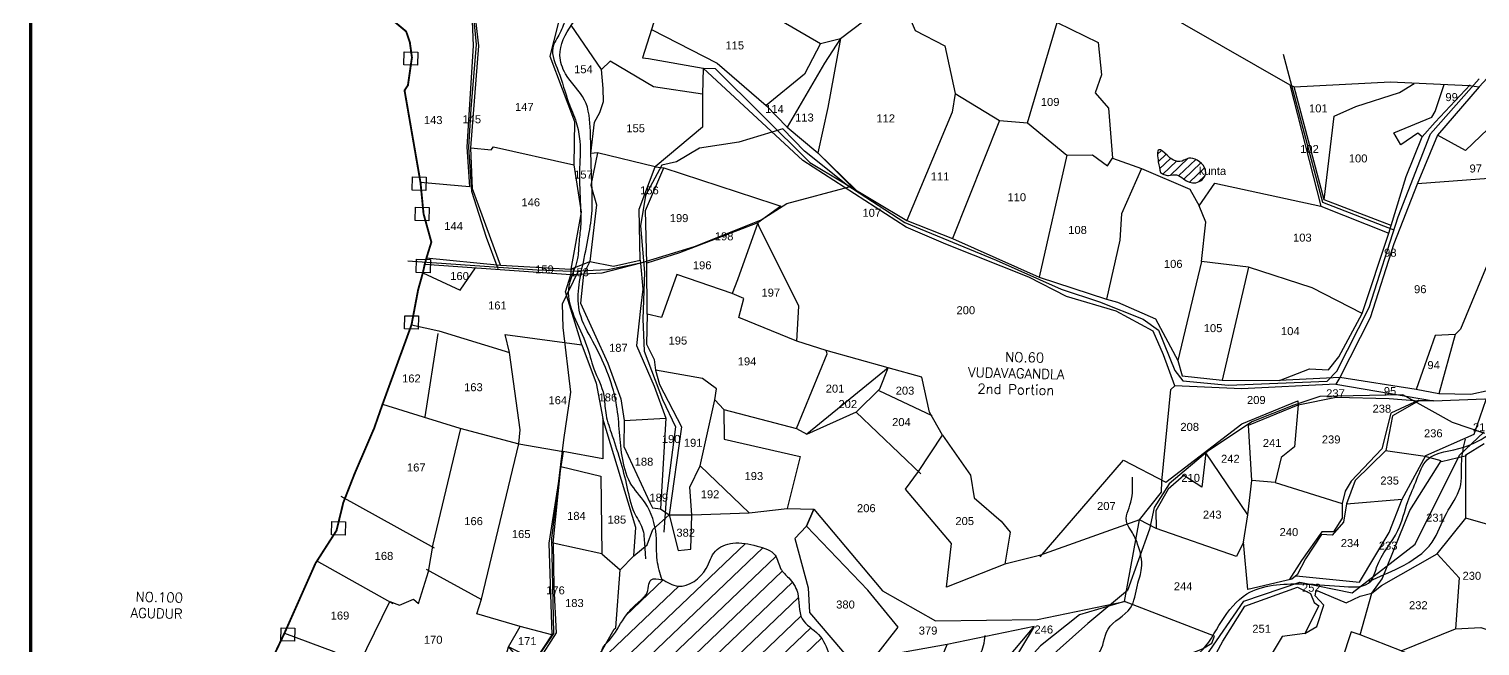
# Model space of a CAD drawing. Header units: inches. Extents: x 210057 to 233268, y 1605847 to 1613374.
# Drawn here: x 210057 to 213140, y 1609143 to 1610455 of the extents above; entities that cross this region are included whole.
import ezdxf
from ezdxf.enums import TextEntityAlignment as Align

# ---------------------------------------------------------------- set-up
doc = ezdxf.new("R2010")
doc.units = ezdxf.units.IN
doc.header["$LTSCALE"] = 15
doc.header["$MEASUREMENT"] = 0
for name, color, linetype in [('PLOT', 7, 'Continuous'), ('PLOT NO', 7, 'Continuous'), ('ROAD', 1, 'Continuous'), ('STREAM', 4, 'Continuous'), ('TEXT', 1, 'Continuous'), ('VILLAGE BOUNADRY', 5, 'Continuous'), ('VILLAGE BOUNDRY', 5, 'Continuous'), ('VILLAGE BOUNDRY STONES', 1, 'Continuous')]:
    doc.layers.add(name, color=color, linetype=linetype)
doc.styles.add('section', font='romant.shx', dxfattribs={"height": 2})
doc.styles.get("Standard").update_dxf_attribs({"font": 'arial.ttf'})

msp = doc.modelspace()

# ---------------------------------------------------------------- hatches: boundary and pattern name
at = {"layer": 'STREAM'}
h = msp.add_hatch(dxfattribs=at)
h.set_pattern_fill('ANSI31', color=256, scale=102.984907, angle=-1.3115)
h.set_pattern_definition([(43.68846, (194678.905, 1609373.314), (-8.891933, 9.3086295), [])])
edge = h.paths.add_edge_path()
edge.add_spline(control_points=[(212461, 1610149.5), (212459.4, 1610156.3), (212456, 1610170.3), (212452.1, 1610207.9), (212475.2, 1610186.1), (212487.3, 1610174.4), (212506.5, 1610171.2), (212521.3, 1610183.3), (212540.8, 1610175.9), (212554.7, 1610163.6), (212559.7, 1610141.1), (212536, 1610121.9), (212512.1, 1610132.7), (212495.9, 1610147.9), (212480.5, 1610142.1), (212468.6, 1610144.6), (212463.4, 1610148), (212461, 1610149.5)], knot_values=[0, 0, 0, 0, 6.840152, 14.273172, 20.317811, 25.267422, 30.691225, 35.151747, 40.521794, 46.914237, 51.036988, 59.042918, 67.119925, 72.075776, 77.002298, 79.919257, 82.413731, 82.413731, 82.413731, 82.413731], degree=3, periodic=0)
h = msp.add_hatch(dxfattribs=at)
h.set_pattern_fill('ANSI31', color=256, scale=257.462267, angle=-1.3115)
h.set_pattern_definition([(43.68846, (194678.905, 1609373.314), (-22.22983, 23.271574), [])])
edge = h.paths.add_edge_path()
edge.add_spline(control_points=[(211273.6, 1609131.6), (211272, 1609122.1), (211279.1, 1609098.3), (211301.4, 1609078.5), (211314.9, 1609050.9), (211345.6, 1609040.4), (211347.5, 1608984.4), (211336.4, 1608937.7), (211357.5, 1608870.8), (211420.7, 1608878.6), (211493.9, 1608855), (211577.4, 1608832.5), (211642, 1608822), (211666.5, 1608822.5)], knot_values=[101.129382, 101.129382, 101.129382, 101.129382, 103.997738, 107.292924, 109.945244, 112.625347, 115.557226, 124.326094, 128.026868, 133.101255, 139.849422, 151.136368, 158.279643, 158.279643, 158.279643, 158.279643], degree=3, periodic=0)
edge.add_line((211648.5, 1608822.9), (211666.5, 1608822.5))
edge.add_spline(control_points=[(211666.5, 1608822.5), (211677.7, 1608822.7), (211707, 1608825.8), (211751.2, 1608845.5), (211797.3, 1608860), (211826.9, 1608873.5), (211837.7, 1608880.3)], knot_values=[83.513317, 83.513317, 83.513317, 83.513317, 86.772642, 92.18921, 97.325335, 101.129382, 101.129382, 101.129382, 101.129382], degree=3, periodic=0)
edge.add_line((211837.7, 1608880.3), (211848.4, 1608887.9))
edge.add_line((211848.4, 1608887.9), (211848.5, 1608887.9))
edge.add_spline(control_points=[(211848.5, 1608887.9), (211857.5, 1608895.2), (211868.4, 1608907.5), (211904.1, 1608923.2), (211863.2, 1608932.7), (211835, 1608946.8), (211835.1, 1608992.9), (211801.5, 1609011.5), (211783.6, 1609049.5), (211764.1, 1609084.5), (211756.8, 1609130.2), (211739.3, 1609171.2), (211688, 1609197.9), (211697.2, 1609252.6), (211674.8, 1609286.5), (211650.3, 1609306.5), (211646.2, 1609344), (211599.6, 1609357.3), (211557.1, 1609367), (211509.3, 1609348.9), (211498.3, 1609296.9), (211445.5, 1609258.9), (211413, 1609278.6), (211401.6, 1609285.6)], knot_values=[0.027828, 0.027828, 0.027828, 0.027828, 3.686959, 5.550598, 7.707215, 11.616046, 15.25122, 19.019582, 21.784052, 27.345421, 30.571087, 35.203999, 39.870719, 45.443726, 48.929194, 51.351142, 54.434468, 58.620599, 63.669964, 67.623338, 71.633693, 78.494374, 82.15997, 82.15997, 82.15997, 82.15997], degree=3, periodic=0)
edge.add_spline(control_points=[(211401.6, 1609285.6), (211401.8, 1609285.1), (211401.9, 1609284.7), (211402, 1609284.3)], knot_values=[0, 0, 0, 0, 0.131062, 0.131062, 0.131062, 0.131062], degree=3, periodic=0)
edge.add_spline(control_points=[(211402, 1609284.3), (211392.8, 1609286), (211370.8, 1609290.2), (211374.7, 1609258.9), (211360.4, 1609243.6), (211342.3, 1609229.1), (211316.3, 1609198.9), (211301.8, 1609166.8), (211285.1, 1609150.4), (211282.6, 1609147.8)], knot_values=[160.14271, 160.14271, 160.14271, 160.14271, 162.399984, 165.524318, 166.295673, 168.502339, 172.257816, 177.750152, 178.777754, 178.777754, 178.777754, 178.777754], degree=3, periodic=0)
edge.add_line((211282.6, 1609147.8), (211273.6, 1609131.6))
h.paths.add_polyline_path([(211526.8, 1609102.4), (211585.3, 1609101), (211586, 1609132.6), (211527.5, 1609133.9)], flags=24)
h.paths.add_polyline_path([(211600.8, 1608818.3), (211659.3, 1608817), (211660, 1608848.5), (211601.5, 1608849.9)], flags=9)

# ---------------------------------------------------------------- linework, layer by layer
at = {"layer": 'PLOT'}
for points in [[(213398.1, 1610731.1), (213425.2, 1610726), (213442.8, 1610672.2), (213487.2, 1610572.3), (213498.5, 1610536.6), (213482.7, 1610471.4), (213458.3, 1610296.8), (213446.8, 1610274.6), (213396.8, 1610190.9), (213348.6, 1610185.3), (213317.4, 1610115.7), (213232.4, 1610134.8), (213179.2, 1610011.2), (213098.6, 1609816.7), (213086.8, 1609805.5), (213052.3, 1609679.2), (213004.4, 1609688.2), (212842.1, 1609713.7), (212713.8, 1609707.3)], [(211058.8, 1609952.4), (210999.7, 1610115.1), (210995.6, 1610201.7), (211012.6, 1610419.1), (210986.8, 1610646.3), (211026.1, 1610651.5), (211011.4, 1610665.3), (211004.6, 1610702)], [(210978, 1610647.5), (210998, 1610488.7), (211001.1, 1610418.5), (210987.3, 1610204.1), (210993.3, 1610119.1), (210888.9, 1610128.3)], [(212365.9, 1610548.7), (212735.5, 1610336), (212745.1, 1610331.7), (212949.7, 1610342), (213116.7, 1610334.2), (213138.1, 1610331.3), (213337.2, 1610548.2)], [(211398.2, 1610512.3), (211603.6, 1610502.5), (211738.5, 1610423.7), (211780.9, 1610434.4), (211906.6, 1610530.1), (211939.9, 1610451.4), (212002.5, 1610419.1), (212024.8, 1610317.5), (212118.9, 1610260.2), (212178.1, 1610255.1), (212241.1, 1610468), (212328.6, 1610426), (212335.8, 1610357.3), (212322, 1610319.2), (212350.5, 1610286.5), (212359, 1610180.1), (212420.8, 1610157.8), (212523.5, 1610114.5), (212542.8, 1610078.6), (212576.5, 1610126.7), (212801.9, 1610078.3), (212946.2, 1610020.8)], [(211398.2, 1610512.3), (211379.8, 1610453.2), (211360.7, 1610393.1), (211373.1, 1610392.2), (211489.2, 1610371.2), (211514.7, 1610370.6), (211715.7, 1610170.8), (211921.8, 1610047.7), (212019.1, 1610009.5), (212203.4, 1609927.2), (212346.3, 1609880.1), (212369.8, 1609874.3), (212450.1, 1609838.5), (212497.9, 1609750.4), (212507, 1609717.8), (212591.9, 1609708), (212713.8, 1609707.3), (212777.3, 1609732.6), (212817.8, 1609730.4), (212840, 1609758), (212889.3, 1609849.7), (212946.2, 1610020.8), (212951.2, 1610037.1), (212983, 1610141), (213017.2, 1610225.6), (213007.6, 1610232.9), (212971.4, 1610208.3), (212956.5, 1610234.1), (213037.5, 1610267.4), (213044.7, 1610279.1), (213063.6, 1610336.3)], [(211183.8, 1610478.4), (211180.4, 1610463.5), (211163.4, 1610396.8), (211216.4, 1610258), (211214.3, 1610166), (211229.9, 1610065.3), (211208.5, 1609943.9), (211208, 1609932), (210897.8, 1609954.3)], [(213138.1, 1610331.3), (213049.3, 1610228.7), (213006.4, 1610125.1), (212957, 1609998.3), (212906.1, 1609840.7), (212842.1, 1609713.7), (212833.6, 1609699.6), (212632.9, 1609689.8), (212491.7, 1609695.9), (212467.4, 1609761.9), (212445.6, 1609812.3), (212366.6, 1609854.6), (212261.2, 1609886.1), (212181, 1609927.3), (212004.9, 1609997), (211920.9, 1610033.3), (211700.9, 1610175.1), (211489.2, 1610371.2), (211488.1, 1610316.1), (211488.1, 1610245.6), (211387.4, 1610161.3), (211264.7, 1610191.1), (211250.7, 1610189.8), (211258.4, 1610256.8), (211269.9, 1610277), (211277.4, 1610300.6), (211276.7, 1610328.2), (211273.5, 1610368.8), (211209.2, 1610462.7)], [(211379.8, 1610453.2), (211518.9, 1610382), (211622.9, 1610292.1), (211667.6, 1610246), (211732.9, 1610191.4), (211814, 1610112.6)], [(212833.6, 1609699.6), (213041.2, 1609664.7), (213150.1, 1609668.6), (213191.3, 1609666.9), (213237.2, 1609713.5), (213312.9, 1609822.6), (213447.9, 1609967.2), (213473.8, 1609992), (213525.5, 1610036.6), (213600.2, 1610131.6), (213673.3, 1610229.7), (213717.5, 1610294.5), (213770.7, 1610365.7), (213796.8, 1610475.7)], [(211738.5, 1610423.7), (211704.7, 1610358.5), (211622.9, 1610292.1)], [(211780.9, 1610434.4), (211747.2, 1610381.8), (211667.6, 1610246)], [(211780.9, 1610434.4), (211753.9, 1610287.9), (211732.9, 1610191.4)], [(211488.1, 1610316.1), (211383.9, 1610331.4), (211291.8, 1610386.3), (211273.5, 1610368.8)], [(212735.5, 1610336), (212801.9, 1610078.3)], [(212951.2, 1610037.1), (212808.4, 1610091.5), (212745.1, 1610331.7)], [(212808.4, 1610091.5), (212829.8, 1610269.5), (212875.7, 1610289.9), (212968.7, 1610319.8), (213000.1, 1610338.6)], [(213119.1, 1610335.8), (213044.4, 1610256.7), (213017.2, 1610225.6)], [(213446.8, 1610274.6), (213400.9, 1610300), (213301.7, 1610355.3), (213202, 1610244.7), (213172.8, 1610257.4), (213109.1, 1610196.1), (213049.3, 1610228.7)], [(212024.8, 1610317.5), (212018.6, 1610278.1), (211921.8, 1610047.7)], [(212118.9, 1610260.2), (212019.1, 1610009.5)], [(212178.1, 1610255.1), (212262.1, 1610186.3), (212316.4, 1610187.4), (212348.6, 1610164), (212359, 1610180.1)], [(210995.6, 1610201.7), (211038.8, 1610197.4), (211043.7, 1610204.4), (211214.3, 1610166)], [(211264.7, 1610191.1), (211251.1, 1610122.4), (211263, 1610080.8), (211248.3, 1609960.8), (211235.4, 1609933.4), (211228.8, 1609872.2), (211287.1, 1609744.2), (211314.4, 1609668.5), (211321.4, 1609622.8), (211321.1, 1609567.6), (211376.2, 1609448.3), (211382.1, 1609436.8), (211398.7, 1609434.5), (211416.9, 1609422), (211436.6, 1609346.6), (211463.2, 1609348.8), (211465.5, 1609421.8), (211460.8, 1609481.1), (211483.1, 1609526.1), (211514.4, 1609666.4), (211517.9, 1609689.8), (211488.1, 1609711.8), (211388, 1609729.4)], [(211732.9, 1610191.4), (211806.7, 1610117.5)], [(212262.1, 1610186.3), (212203.4, 1609927.2)], [(210900.9, 1609968.2), (211058.8, 1609952.4), (211208.5, 1609943.9), (211248.3, 1609960.8), (211298.8, 1609950.6), (211355.5, 1609963.2), (211353.6, 1610071.6), (211387.4, 1610161.3), (211406.1, 1610159.6), (211639.8, 1610083.1), (211654.2, 1610077.9), (211605.3, 1610042.8), (211439.4, 1609978.9), (211369.8, 1609956.6), (211367, 1610068.8), (211406.1, 1610159.6)], [(212420.8, 1610157.8), (212378.2, 1610061.4), (212374.4, 1610005.6), (212346.3, 1609880.1)], [(212748.9, 1609292.8), (212883.6, 1609278.9), (212946.9, 1609384.5), (212974.7, 1609455.2), (213024.6, 1609548.2), (213127, 1609593.6), (213152.6, 1609667.4), (213199.1, 1609789), (213266.6, 1609939.2), (213281.6, 1610037.7), (213317.5, 1610116.5)], [(213233.5, 1610134.9), (213187, 1610138.9), (213007.1, 1610125.2)], [(212889.3, 1609849.7), (212783.1, 1609904.6), (212647.9, 1609948.6), (212548.4, 1609960.2), (212557.2, 1610044.3), (212542.8, 1610078.6)], [(211688.5, 1609790.8), (211692.5, 1609865.8), (211607.7, 1610036.3), (211605.3, 1610042.8), (211562.2, 1609921.6), (211551, 1609892.4)], [(211355.5, 1609963.2), (211356.5, 1609956.9), (211274.3, 1609935.6), (211235.4, 1609933.4), (211208, 1609932)], [(212548.4, 1609960.2), (212497.9, 1609750.4)], [(210869.8, 1609825.9), (210928.2, 1609813), (211078.1, 1609767.1), (211068.5, 1609805.5), (211231.3, 1609783.1), (211197.2, 1609895.9), (211208, 1609932)], [(210897.8, 1609954.3), (210894, 1609936.6), (210973.2, 1609899.2), (211005.8, 1609946.9)], [(211356.5, 1609956.9), (211361.2, 1609901.7), (211356.4, 1609860.5), (211347.8, 1609781.7), (211385.4, 1609695.6), (211410.3, 1609627.4)], [(213041.2, 1609664.7), (213009.8, 1609664.4), (212953.9, 1609632.3), (212939.6, 1609559.1), (212874.3, 1609494.9), (212856, 1609445.2), (212849.8, 1609406.3), (212825.5, 1609378.7), (212802.8, 1609380.1), (212769.2, 1609328.7), (212751, 1609294.8), (212739.8, 1609285.3), (212646.6, 1609263.3), (212637, 1609363.9), (212622.4, 1609333.7), (212451.5, 1609392.9), (212416.4, 1609411.2), (212203.7, 1609335.5), (212130.4, 1609317), (212006.5, 1609268.6), (212017.2, 1609361.4), (211918.9, 1609476.4), (211947.2, 1609514.3), (211997.5, 1609591.7), (211969.9, 1609640.4), (211954, 1609714.5), (211882.5, 1609734.5), (211751, 1609771), (211688.5, 1609790.8), (211565.2, 1609841.7), (211575.5, 1609881.5), (211551, 1609892.4), (211433.6, 1609933), (211401, 1609841.7), (211370.1, 1609848.7), (211369.8, 1609956.6)], [(212647.9, 1609948.6), (212591.9, 1609708)], [(211370.1, 1609848.7), (211369.1, 1609785.1), (211385.4, 1609752.3), (211388, 1609729.4), (211396.8, 1609699.1), (211443.7, 1609609.1), (211416.9, 1609422), (211465.5, 1609421.8), (211587, 1609426.2), (211667.7, 1609435.6), (211724.3, 1609434.3), (211870.2, 1609260.5), (211983, 1609197.1), (212199.5, 1609199.3), (212384.3, 1609237.8), (212416.4, 1609411.2), (212463.1, 1609470.1), (212463.6, 1609493.9), (212482.9, 1609688.4), (212491.7, 1609695.9)], [(210898.7, 1609630.1), (210926.6, 1609807.5)], [(211231.3, 1609783.1), (211262, 1609701.9), (211275.9, 1609627), (211276.1, 1609540.8), (211191.9, 1609557), (211187.3, 1609524.6), (211161.4, 1609362), (211167.8, 1609167.1), (211100.5, 1609184.7), (211008.7, 1609211.9), (211018.6, 1609242.9), (211098.1, 1609573.1), (211100.5, 1609603), (211078.1, 1609767.1)], [(213086.8, 1609805.5), (213044.3, 1609803.4), (213004.4, 1609688.2)], [(211687.8, 1609605.5), (211752.6, 1609764.1), (211752.6, 1609764.1), (211751, 1609771)], [(211533.4, 1609646), (211687.8, 1609605.5), (211709.4, 1609593.6), (211815.3, 1609640.7), (211864.8, 1609689.6), (211882.5, 1609734.5), (211709.4, 1609593.6)], [(211862.8, 1609686.2), (211975.5, 1609633.2)], [(213188.4, 1609681.1), (213159, 1609686.6), (213120.1, 1609677.7), (213052.3, 1609679.2)], [(210808.4, 1609657.5), (210894.8, 1609630.1), (210972.7, 1609606.1), (211098.1, 1609573.1), (211191.9, 1609557)], [(211514.4, 1609666.4), (211533.4, 1609646), (211534.3, 1609582.7), (211695.5, 1609546.1), (211667.7, 1609435.6)], [(212205.6, 1609333), (212382.5, 1609538.5), (212472, 1609491.2), (212633.7, 1609615.5), (212752.5, 1609664.7), (212753.2, 1609655.8), (212833.9, 1609671.8), (212947.1, 1609669.4), (213010, 1609664.4)], [(212637, 1609363.9), (212646.7, 1609422.4), (212655.1, 1609494.8), (212647.8, 1609612.7), (212753.2, 1609655.8)], [(212753.2, 1609655.8), (212745.8, 1609566.8), (212717.6, 1609543.7), (212704.5, 1609491), (212655.1, 1609494.8)], [(213009.5, 1609665.5), (212950.3, 1609638), (212930.9, 1609562.5), (212866.3, 1609493.6), (212853.4, 1609472.6), (212846.7, 1609446.1), (212846.9, 1609414.9), (212828.4, 1609386), (212803.9, 1609386.3), (212760.7, 1609324.7), (212734.6, 1609283.6)], [(211342.2, 1609335.3), (211346.4, 1609395.4), (211275.9, 1609627)], [(211321.4, 1609622.8), (211410.3, 1609627.4), (211398.7, 1609434.5)], [(211813.9, 1609640.7), (211952, 1609509.5)], [(210758.5, 1609105), (210823.6, 1609237.8), (210844.1, 1609230.2), (210873.9, 1609243), (210884.8, 1609234), (210906.2, 1609301.9), (210915.5, 1609359.7), (210974.5, 1609605.9)], [(211997.5, 1609591.7), (212057.2, 1609506.1), (212064.8, 1609458.1), (212122.8, 1609408.5), (212141.3, 1609385), (212130.4, 1609317)], [(212186, 1608823.3), (212111.9, 1608753.2), (212166, 1608728.6), (212153, 1608686.9), (212221, 1608704.6), (212390.1, 1608697.1), (212483, 1608716.3), (212685, 1608749.4), (212785.1, 1608771.9), (212806.5, 1608777.8), (212891, 1608802.9), (212986.3, 1608862.6), (213068, 1608911.4), (213082.9, 1609036.8), (212998, 1609084.9), (213037.6, 1609106.8), (212972.1, 1609133.1), (212885.4, 1609167.1), (212910.1, 1609255.4), (212930.4, 1609271.9), (213048.7, 1609339.3), (213109.4, 1609415.3), (213109.7, 1609549.4), (213148.6, 1609573.4)], [(212646.7, 1609422.4), (212557.2, 1609553.9), (212549.1, 1609481.2), (212510.7, 1609505.6), (212477.6, 1609476.8), (212451.2, 1609430.8), (212451.5, 1609392.9)], [(212910.1, 1609255.4), (212931.9, 1609286.1), (212990.9, 1609431.3), (213057.3, 1609536.5), (213022.9, 1609546.3), (212938.9, 1609558)], [(213058, 1609535.7), (213111, 1609548.1)], [(211187.3, 1609524.6), (211272.3, 1609504.4), (211273.9, 1609339), (211170.5, 1609361.9), (211187, 1609523)], [(211483.1, 1609526.1), (211587, 1609426.2)], [(212704.5, 1609491), (212846.7, 1609446.1)], [(210918.5, 1609351.3), (210720.6, 1609460.7)], [(212856, 1609445.2), (212974.7, 1609455.2)], [(211138, 1609110.7), (211213.4, 1609086), (211259.7, 1609113.6), (211273.5, 1609131.5), (211300.2, 1609179.2), (211303.7, 1609182.1), (211312.9, 1609305), (211342.2, 1609335.3), (211370.4, 1609358.4), (211382.6, 1609391.2), (211416.9, 1609422)], [(211936.7, 1608884.9), (211990.6, 1608944.8), (212192.9, 1609184.7), (212007.7, 1609146.3), (211853.5, 1609118.7), (211903.6, 1609183.3), (211839, 1609262.3), (211709.1, 1609397.7), (211724.3, 1609434.3), (211709.1, 1609397.7), (211684.4, 1609371.7), (211712.6, 1609267.2), (211715.4, 1609214.4), (211805.9, 1609108.3), (211823.4, 1609103.9), (211853.5, 1609118.7)], [(213321.1, 1609341.2), (213203.2, 1609372.2), (213202.8, 1609388.3), (213109.4, 1609415.3)], [(211170.5, 1609361.9), (211172.2, 1609269.4), (211177.4, 1609171.5), (211138, 1609110.7)], [(210667.4, 1609325), (210830, 1609233.9)], [(211273.9, 1609339), (211312.9, 1609305)], [(213048.7, 1609339.3), (213095.7, 1609288.1), (213088, 1609179.8)], [(210900.9, 1609306.9), (211018.7, 1609242.3)], [(212579.6, 1609128.8), (212593.5, 1609153.8), (212640.1, 1609228.1), (212752.2, 1609268.2), (212779.9, 1609255.1), (212787.1, 1609235.8), (212797.1, 1609228.9), (212767.8, 1609169.6), (212719.6, 1609163.6), (212674.8, 1609089.4)], [(212767.8, 1609169.6), (212792.9, 1609184.7), (212808.3, 1609230.2), (212789.8, 1609249.6), (212791.8, 1609262), (212855.7, 1609235.2), (212885.1, 1609249.5), (212910.1, 1609255.4)], [(212058.2, 1608945.3), (212065.1, 1608938.6), (212279.1, 1609023.2), (212308.6, 1609037.1), (212445, 1609096.1), (212550.3, 1609137.4), (212570.2, 1609149.4), (212576, 1609164.4), (212384.3, 1609237.8)], [(212384.3, 1609237.8), (212289.1, 1609209.8), (212205.7, 1609143.8), (212091.5, 1609016.9)], [(210599.9, 1609170.5), (210705.1, 1609131.8), (210763.5, 1609103.8), (210809.9, 1609082.6), (210909.6, 1609057.4), (210990.3, 1609032), (211074.6, 1609005.1), (211086.3, 1609059.9), (211057.8, 1609076.8), (211076, 1609141.5), (211100.5, 1609184.7)], [(211167.8, 1609167.1), (211132.8, 1609113.5), (211076, 1609141.5), (211102.6, 1609109.3), (211124.7, 1609098), (211132.8, 1609113.5)], [(212192.9, 1609184.7), (212091.5, 1609016.9), (212058.2, 1608945.3), (212003.7, 1608814.7)], [(212885.4, 1609167.1), (212865.9, 1609173.5), (212805.4, 1608988.8), (212752.4, 1608820)], [(212972.1, 1609133.1), (213088, 1609179.8), (213141.2, 1609182.3), (213256.1, 1609144), (213302.7, 1609080.3), (213344.4, 1608959.1), (213380.3, 1608938.7), (213477.9, 1608941.1)], [(211910.7, 1608897.4), (211930.6, 1608960.8), (212007.7, 1609146.3)]]:
    msp.add_lwpolyline(points, dxfattribs=at)
at = {"layer": 'ROAD'}
for points in [[(210793.7, 1612148.8), (210833.1, 1612109.9), (210880.2, 1611984.4), (210939, 1611815.6), (210948, 1611786), (210962.7, 1611631.4), (210973.7, 1611431.2), (210975.4, 1611320.4), (211011.1, 1611196.4), (211020.4, 1611085.1), (211017.2, 1610949.6), (211030.6, 1610877.5), (211051.5, 1610746.3), (211026.7, 1610727.5), (211001.5, 1610694.3), (211003.5, 1610652.9), (210982.7, 1610649.9), (210992.8, 1610567.9), (211007, 1610421.3), (210995.9, 1610285.1), (210990.7, 1610203.3), (210996.9, 1610109.6), (211028.7, 1610011.9), (211053, 1609945.8)], [(212957.1, 1610027.1), (212806.1, 1610085.7), (212722, 1610400.1)], [(211792.4, 1610125), (211917.7, 1610043.3), (212111.6, 1609963.3), (212249.9, 1609901.5), (212331.1, 1609875), (212423.8, 1609837.7), (212456.4, 1609814.4), (212491.3, 1609729.1), (212508.6, 1609707.2), (212605.2, 1609697.9), (212814.8, 1609706.2), (212835.6, 1609727.1), (212904.6, 1609862.6), (212966.1, 1610055.3), (213034.8, 1610231.6), (213138.1, 1610348.4)], [(210862, 1609961.8), (211137.1, 1609943), (211209.5, 1609939.7), (211287, 1609943.6), (211359.7, 1609958.3), (211470.8, 1609992.1), (211612.4, 1610049.2), (211667.1, 1610083.7), (211799.8, 1610119.1), (211704.5, 1610195.2), (211658.5, 1610242.4), (211565, 1610213.9), (211481.8, 1610201.3), (211433, 1610172.2), (211401.5, 1610165.4), (211366.7, 1610100.9), (211356.6, 1610036.2), (211364.7, 1609936.8), (211361.3, 1609838.4), (211364.4, 1609769.9), (211402.7, 1609667), (211430.3, 1609609), (211410.6, 1609456.7), (211405.5, 1609384.9)], [(211196.1, 1608524.6), (211183, 1608668.4), (211154.5, 1608784.8), (211086.6, 1608932.1), (211078.8, 1608959.8), (211080.8, 1609012.1), (211090.8, 1609062.5), (211109.4, 1609072.1), (211120.4, 1609079.4), (211143.1, 1609126.9), (211172, 1609169.7), (211167.8, 1609371.8), (211193.1, 1609581.3), (211208.2, 1609683.1), (211192.2, 1609820.1), (211190.9, 1609870.7), (211225.3, 1609941.9)], [(213149.7, 1609594.7), (213081, 1609618.2), (212975.8, 1609676.8), (212799.2, 1609673.7), (212743.9, 1609655.4), (212655.3, 1609619.9), (212561.1, 1609556.4), (212479.3, 1609487.8), (212447.3, 1609437.5), (212437.7, 1609391.3), (212391, 1609261.2), (212306.8, 1609191), (212123.6, 1609028.2), (212064.9, 1608954.3), (211995, 1608804.1)], [(212557.7, 1609122.3), (212637.7, 1609238.8), (212756.8, 1609278.7), (212868, 1609256.5), (213002.3, 1609359.7), (213096.4, 1609549.2), (213148.2, 1609598.1)]]:
    msp.add_lwpolyline(points, dxfattribs=at)
at = {"layer": 'STREAM'}
for points in [[(211402, 1609284.3), (211391.9, 1609325.4), (211389.6, 1609378.8), (211366.2, 1609447.3), (211334.6, 1609490.3), (211317.2, 1609546.9), (211304.4, 1609661.5), (211255.3, 1609790.2), (211227.6, 1609850.5), (211234.9, 1609959.2), (211247.5, 1610022), (211253.6, 1610075.7), (211252.3, 1610138.9), (211249.7, 1610237.4), (211237.4, 1610303.5), (211197, 1610359.2), (211185.2, 1610398.1), (211210.3, 1610464.1), (211237.6, 1610503.7), (211256.7, 1610549), (211290.5, 1610604.4), (211304.3, 1610631.1), (211315.3, 1610657.2), (211316.9, 1610666.9), (211351.7, 1610690.7), (211373.8, 1610718.6), (211395.4, 1610751.4), (211418.4, 1610786.9), (211438.1, 1610799.7), (211484.1, 1610831.5), (211503.5, 1610863.6), (211517.5, 1610897.9), (211528.4, 1610918.5), (211538.6, 1610939.7)], [(211145.9, 1610803.5), (211169.4, 1610799.4), (211190.7, 1610795.7), (211210.5, 1610798.5), (211229.1, 1610793.5), (211243.2, 1610782.9), (211257.9, 1610772), (211284.4, 1610744.8), (211293.2, 1610705.9), (211292.6, 1610679.2), (211286.5, 1610634.3), (211275.7, 1610612.4), (211254.3, 1610561.1), (211218.5, 1610512.5), (211198.7, 1610477.9), (211184.9, 1610445.7), (211169.9, 1610414.4), (211181.7, 1610364.8), (211203.6, 1610298.5), (211219.6, 1610256.1), (211227.3, 1610216), (211226.7, 1610151.8), (211228.6, 1610079.6), (211228.9, 1610034.5), (211225.3, 1609998.6), (211222.5, 1609966.7), (211203, 1609900.6), (211214.9, 1609844.4), (211241.9, 1609782.1), (211257.4, 1609732.5), (211278.3, 1609675.9), (211282.3, 1609639), (211293.8, 1609597.2), (211327.5, 1609481.5), (211342.9, 1609427), (211360.1, 1609393.4), (211364.9, 1609358.6), (211367, 1609328.7)], [(212461, 1610149.5), (212456.3, 1610172.5), (212457.7, 1610198), (212474.9, 1610186.3), (212488.3, 1610175.9), (212506.8, 1610174), (212520.9, 1610180.1), (212538.7, 1610175.6), (212554.4, 1610160.2), (212556.6, 1610146.2), (212536.2, 1610127.8), (212509.7, 1610136), (212495.1, 1610144.7), (212478.2, 1610143.3), (212468.4, 1610145.3), (212461, 1610149.5)], [(212044.4, 1608895.3), (212196.6, 1608978.8), (212251.7, 1609007.3), (212310.8, 1609022.6), (212395, 1609054.8), (212481.5, 1609092.7), (212544.1, 1609129), (212590.7, 1609195.6), (212644.3, 1609253.9), (212760.2, 1609275.2), (212841.4, 1609270.4), (212908.4, 1609281.9), (212920.1, 1609310.3), (212965.4, 1609389), (212986.4, 1609450.2), (213005.7, 1609497.6), (213027.7, 1609539.2), (213105.2, 1609565.7), (213162.6, 1609594.4), (213195.7, 1609613.2), (213248.1, 1609649), (213292.4, 1609682.1), (213315.6, 1609712.8)], [(212904.5, 1609281.4), (212968.4, 1609310), (213038.2, 1609364), (213068.2, 1609425), (213097.3, 1609480), (213100.9, 1609537.1), (213108.7, 1609582.8)], [(211992, 1608841.6), (212005.7, 1608867.4), (212036.6, 1608889.9), (212053.4, 1608925), (212067.1, 1608954.4), (212113.4, 1609009.9), (212189.1, 1609052.3), (212238.5, 1609055.5), (212271, 1609083.1), (212305.8, 1609108.1), (212329.5, 1609126.4), (212349.5, 1609178.9), (212397, 1609224.2), (212411.9, 1609272.4), (212420.7, 1609308.4), (212412.4, 1609360.1), (212399.3, 1609387.2), (212389.5, 1609404.1), (212397.8, 1609448.7), (212401.2, 1609502.2)], [(211401.4, 1609285.7), (211436.3, 1609270.6), (211496.1, 1609308.2), (211515.3, 1609344.8), (211552.3, 1609361.8), (211603.9, 1609355.7), (211642.3, 1609336.1), (211654.6, 1609306.8), (211671.1, 1609288.1), (211689.6, 1609257.4), (211699.9, 1609200.9), (211734.6, 1609167.7), (211756.4, 1609125.2), (211764.2, 1609092.9), (211787.5, 1609040.6), (211802.1, 1609016.2), (211829.2, 1608988.3), (211840.1, 1608952.5), (211874, 1608930.8), (211894.3, 1608921.8), (211878.4, 1608911.1), (211847.1, 1608886.8), (211801.9, 1608862.8), (211752.2, 1608844.8), (211699.5, 1608826.3), (211592.5, 1608831), (211479.9, 1608860), (211411.9, 1608874.5), (211360.3, 1608882.8), (211344.6, 1608917.5), (211346.1, 1609007.8), (211340.1, 1609037.4), (211317.7, 1609053.5), (211301.2, 1609075.3), (211280.4, 1609102.1), (211275, 1609136.6), (211290.1, 1609155.7), (211321.6, 1609202.7), (211346.8, 1609232), (211363.7, 1609247.3), (211368.7, 1609253.4), (211378.8, 1609284), (211402, 1609284.3)], [(211756.6, 1609107.3), (211778.5, 1609094.6), (211789.2, 1609090.1), (211808.8, 1609102.5), (211831.3, 1609114.2), (211853.7, 1609125.9), (211902.1, 1609109.7), (211934.6, 1609090.3), (211968.8, 1609080.3), (211991.6, 1609077.6), (212019, 1609082.7), (212052.4, 1609104.8), (212077.3, 1609125.8), (212088.2, 1609165.6)]]:
    msp.add_spline(points, degree=3, dxfattribs=at)
at = {"layer": 'VILLAGE BOUNADRY', "const_width": 7}
msp.add_lwpolyline([(210060.7, 1612653.2), (214845.4, 1612653.2), (214845.4, 1606540.9), (210060.7, 1606540.9)], close=True, dxfattribs=at)
at = {"layer": 'VILLAGE BOUNDRY', "const_width": 4}
msp.add_lwpolyline([(210577.7, 1609123.8), (210599.9, 1609170.5), (210665.9, 1609319.2), (210710.5, 1609388.7), (210724.9, 1609448), (210749, 1609509.7), (210790.5, 1609606.2), (210808.4, 1609657.5), (210869.8, 1609825.9), (210883.9, 1609900.5), (210894, 1609936.6), (210897.8, 1609954.3), (210901.8, 1609968.8), (210912, 1610001.7), (210895.4, 1610061.7), (210888.9, 1610128.3), (210855, 1610324), (210862.2, 1610335), (210870.7, 1610394), (210866.3, 1610426.2), (210858.4, 1610449.3), (210812.2, 1610488)], dxfattribs=at)
at = {"layer": 'VILLAGE BOUNDRY STONES'}
for points in [[(210854.2, 1610406.3), (210883.2, 1610405.6), (210882.6, 1610377.4), (210853.5, 1610378.1)], [(210872, 1610140.2), (210901.1, 1610139.6), (210900.4, 1610111.4), (210871.3, 1610112.1)], [(210878, 1610075.9), (210907.1, 1610075.2), (210906.4, 1610047.1), (210877.3, 1610047.7)], [(210880.7, 1609965.3), (210909.8, 1609964.7), (210909.1, 1609936.5), (210880, 1609937.2)], [(210855.5, 1609845.3), (210884.5, 1609844.7), (210883.9, 1609816.5), (210854.8, 1609817.2)], [(210700.4, 1609407.9), (210729.4, 1609407.2), (210728.8, 1609379), (210699.7, 1609379.7)], [(210592.7, 1609182.1), (210621.8, 1609181.5), (210621.2, 1609153.3), (210592.1, 1609154)]]:
    msp.add_lwpolyline(points, close=True, dxfattribs=at)

# ---------------------------------------------------------------- texts
at = {"layer": 'PLOT NO'}
for s, p in [('115', (211556.5, 1610419.7)), ('154', (211235, 1610369)), ('109', (212226.5, 1610299.5)), ('99', (213079.4, 1610309.8)), ('143', (210915.8, 1610261)), ('145', (210997.8, 1610262.7)), ('147', (211109.5, 1610288.9)), ('114', (211640.9, 1610284.5)), ('113', (211704.5, 1610266.4)), ('112', (211877.2, 1610264.6)), ('101', (212796.3, 1610285.8)), ('155', (211346, 1610243.6)), ('102', (212777.5, 1610199.5)), ('100', (212880.8, 1610179.5)), ('157', (211235.1, 1610145.3)), ('111', (211992.6, 1610141.1)), ('kunta', (212571.4, 1610152.9)), ('97', (213130.7, 1610158.1)), ('156', (211375.2, 1610111.7)), ('146', (211123.1, 1610086.2)), ('110', (212155.6, 1610097.1)), ('199', (211438.2, 1610052.7)), ('107', (211847.6, 1610063.9)), ('144', (210959.3, 1610035.9)), ('198', (211533.9, 1610014)), ('108', (212284.7, 1610027.5)), ('103', (212762.3, 1610011.2)), ('196', (211487.3, 1609952.4)), ('106', (212488, 1609955.4)), ('98', (212949.2, 1609979.1)), ('160', (210971.9, 1609929.6)), ('159', (211152.2, 1609943.7)), ('158', (211226.8, 1609937.7)), ('197', (211633, 1609894.3)), ('96', (213012.8, 1609901.6)), ('161', (211052.2, 1609867)), ('200', (212047.4, 1609856.9)), ('105', (212572.6, 1609818.8)), ('104', (212736.7, 1609812.5)), ('187', (211309.3, 1609777)), ('195', (211435.7, 1609792.4)), ('194', (211582.6, 1609748.2)), ('94', (213041.2, 1609740.3)), ('162', (210869.5, 1609711.9)), ('163', (211001.3, 1609693.3)), ('201', (211769.5, 1609690.3)), ('203', (211918.2, 1609686)), ('237', (212832.7, 1609680.4)), ('95', (212948.7, 1609685.1)), ('164', (211180.6, 1609665.7)), ('186', (211286.9, 1609671.6)), ('202', (211796.6, 1609657.5)), ('209', (212664.5, 1609666.1)), ('238', (212931.2, 1609647.7)), ('204', (211910.6, 1609619.2)), ('190', (211421.4, 1609583.3)), ('208', (212523, 1609609)), ('239', (212823.5, 1609582.3)), ('236', (213040.5, 1609595.4)), ('212', (213144.4, 1609608.1)), ('191', (211468.2, 1609575.2)), ('241', (212698.1, 1609574.8)), ('167', (210879.9, 1609522.7)), ('188', (211363.7, 1609535)), ('242', (212609.4, 1609541.2)), ('193', (211597.1, 1609504.5)), ('210', (212525, 1609500.7)), ('235', (212947.8, 1609495)), ('189', (211395, 1609458.7)), ('192', (211504, 1609465.8)), ('206', (211836, 1609436.2)), ('207', (212346, 1609440.9)), ('166', (211001.7, 1609408.7)), ('184', (211220.2, 1609419.9)), ('185', (211306.1, 1609411.9)), ('205', (212045, 1609408.8)), ('243', (212570.9, 1609422.6)), ('231', (213045.1, 1609416)), ('165', (211102.8, 1609381.2)), ('382', (211452.3, 1609384.1)), ('240', (212733.8, 1609385.4)), ('168', (210811.3, 1609334.8)), ('234', (212863.8, 1609362.1)), ('233', (212944.6, 1609356.6)), ('230', (213122.4, 1609292.5)), ('176', (211175.6, 1609261.6)), ('244', (212509.1, 1609270.2)), ('252', (212781.3, 1609267.1)), ('183', (211215.8, 1609234.6)), ('380', (211791.8, 1609231.5)), ('232', (213008.7, 1609230)), ('169', (210717.9, 1609208)), ('170', (210915.8, 1609156.6)), ('171', (211115.7, 1609153.7)), ('379', (211967.2, 1609176.1)), ('246', (212213, 1609178.4)), ('251', (212675.8, 1609180))]:
    msp.add_text(s, height=17, dxfattribs=at).set_placement(p, align=Align.MIDDLE_CENTER)
at = {"layer": 'TEXT', "char_height": 20.597, "attachment_point": 1, "rotation": 358.6885, "style": 'section'}
for s, insert, width in [('\\pi69.63741;NO.60 \\P\\pi-8.33687;VUDAVAGANDLA\\P\\pi12.26011;2nd Portion', (212061.6, 1609769.7), 229.509), ('\\pi9.80809;NO.100 \\P\\pi5.11591E-013;AGUDUR', (210274.1, 1609258.7), 129.467)]:
    msp.add_mtext(s, dxfattribs=dict(at, insert=insert, width=width))

doc.saveas('drawing.dxf')
